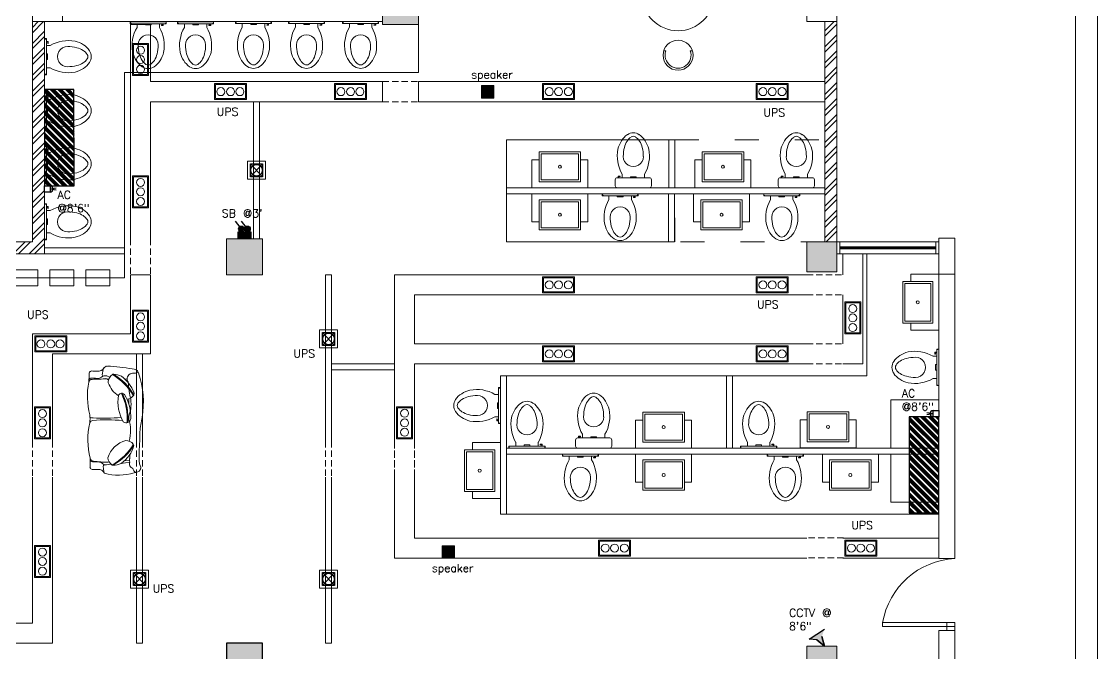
# Model space of a CAD drawing. Header units: inches. Extents: x 111501 to 134888, y 46021 to 52102.
# Drawn here: x 113987 to 114525, y 47033 to 47349 of the extents above; entities that cross this region are included whole.
import ezdxf

# ---------------------------------------------------------------- set-up
doc = ezdxf.new("R2010")
doc.units = ezdxf.units.IN
doc.header["$MEASUREMENT"] = 0
doc.linetypes.add('ACAD_ISO03W100', pattern=[30, 12, -18])
doc.linetypes.add('HIDDEN2', pattern=[4.7625, 3.175, -1.5875])
for name, color, linetype, lineweight in [('ceiling light', 5, 'Continuous', 5), ('column', 252, 'Continuous', 9), ('DOOR', 1, 'Continuous', 0), ('FURNITURE', 14, 'Continuous', 18), ('SHEET', 7, 'Continuous', 30), ('text1', 7, 'Continuous', 0), ('wall', 7, 'Continuous', 9), ('window', 140, 'Continuous', 15)]:
    doc.layers.add(name, color=color, linetype=linetype, lineweight=lineweight)
for name, color, linetype in [('electrical layout', 250, 'Continuous'), ('electrical planing', 251, 'Continuous'), ('false ceiling', 5, 'Continuous'), ('RO', 7, 'Continuous')]:
    doc.layers.add(name, color=color, linetype=linetype)
doc.styles.get("Standard").update_dxf_attribs({"font": 'txt.shx', "height": 6})
pattern_1 = [(45, (15065.448, 38.135), (-3.97747564, 3.97747564), []), (45, (15068.0994, 38.135), (-3.97747564, 3.97747564), [])]

# ---------------------------------------------------------------- blocks, each defined once
blk = doc.blocks.new('A$C2699740B')
at = {"layer": 'FURNITURE'}
for p, q in [((1, 17.05), (1, 1)), ((1, 14.62), (2.86, 14.62)), ((1, 3.43), (2.86, 3.43))]:
    blk.add_line(p, q, dxfattribs=at)
at = {"layer": 'FURNITURE', "linetype": 'Continuous'}
for p, q in [((1, 10.45), (1.54, 10.45)), ((1.54, 7.61), (1, 7.61)), ((1.54, 10.45), (1.54, 7.61))]:
    blk.add_line(p, q, dxfattribs=at)
at = {"layer": 'FURNITURE'}
blk.add_lwpolyline([(0, 0), (1.02, 0), (1.02, 18.06), (0, 18.06)], close=True, dxfattribs=at)
at = {"layer": 'FURNITURE', "linetype": 'Continuous'}
for points in [[(1.53, 16.58), (1, 16.58), (1, 16.35), (1.53, 16.35)], [(1.53, 16.58), (1.87, 16.58), (1.87, 15.63), (1.65, 15.63)], [(1.53, 16.26), (1.53, 16.35)]]:
    blk.add_lwpolyline(points, dxfattribs=at)
blk.add_arc((-0.37, 15.59), 2.01, 0.8881, 19.3392, dxfattribs=at)
at = {"layer": 'FURNITURE', "extrusion": (0, 0, -1)}
for centre, start_param, end_param in [((0, 17.05), 2.356194, 3.926991), ((0, 1), 3.926991, 5.497787)]:
    blk.add_ellipse(centre, major_axis=(-0.709, -0.709), ratio=1, start_param=start_param, end_param=end_param, dxfattribs=at)
at = {"layer": 'FURNITURE'}
for centre, major_axis, start_param, end_param in [((11.95, -1.19), (-12.9, -12.9), 3.740911, 4.44905), ((11.62, 2.43), (10.46, -10.46), 1.79758, 2.102858), ((11.6, 9.03), (3.56, -3.56), 2.356179, 5.497772), ((11.6, -4), (-12.77, -12.77), 3.673654, 3.926975), ((13.26, 2.43), (-8.08, -8.08), 3.368376, 3.673654), ((15.79, 6.48), (4.7, -4.7), 1.370664, 1.797579), ((14.16, 6.48), (7.07, -7.07), 1.370664, 1.797579), ((18, 9.03), (3.81, -3.81), 0.785384, 1.370663), ((13.26, 15.63), (-8.08, -8.08), 1.038704, 1.343982), ((15.79, 11.57), (-4.7, -4.7), 1.343983, 1.770898), ((14.16, 11.57), (7.07, -7.07), -0.226814, 0.200102), ((19.64, 9.03), (-1.44, -1.44), 2.35618, 2.941459), ((19.64, 9.03), (-1.44, -1.44), 1.7709, 2.356179), ((18, 9.03), (-3.81, -3.81), 1.770899, 2.356178), ((11.91, 19.01), (12.74, -12.74), -1.31209, -0.594747), ((11.6, 22.05), (12.77, -12.77), -0.785413, -0.532092), ((11.62, 15.63), (-10.46, -10.46), 1.038704, 1.343982)]:
    blk.add_ellipse(centre, major_axis=major_axis, ratio=1, start_param=start_param, end_param=end_param, dxfattribs=at)
blk = doc.blocks.new('fgfdg')
at = {"layer": 'FURNITURE'}
for points in [[(9958.2, 25320.5), (9961.82, 25320.5), (9961.82, 25334.5), (9933.82, 25334.5), (9933.82, 25320.5), (9937.44, 25320.5)], [(9937.44, 25316.5), (9937.44, 25331.56), (9958.2, 25331.56), (9958.2, 25316.5), (9937.44, 25316.5), (9937.44, 25316.5)]]:
    blk.add_lwpolyline(points, dxfattribs=at)
blk.add_lwpolyline([(9938.44, 25317.5), (9938.44, 25330.56), (9957.2, 25330.56), (9957.2, 25317.5), (9938.44, 25317.5)], close=True, dxfattribs=at)
blk.add_circle((9947.82, 25324.03), 0.75, dxfattribs=at)
blk = doc.blocks.new('so')
at = {"layer": 'FURNITURE'}
for p, q in [((93752.34, 46905.16), (93752.51, 46906.52)), ((93769.7, 46908.55), (93770.47, 46908.35)), ((93770.77, 46907.56), (93771.08, 46904.87)), ((93762.11, 46903.43), (93757.75, 46902.84)), ((93760.52, 46902.13), (93757.93, 46901.98)), ((93769.43, 46904.14), (93767.18, 46903.8)), ((93768.58, 46902.89), (93768.03, 46902.73)), ((93758.31, 46881.28), (93758.24, 46879.86)), ((93753.59, 46857.91), (93753.48, 46858.34)), ((93759.31, 46862.37), (93758.99, 46862.39)), ((93760.5, 46861.17), (93759.13, 46861.32)), ((93769.27, 46859.7), (93767.77, 46860.37)), ((93769.29, 46861.22), (93768.4, 46861.65)), ((93771.08, 46856.49), (93771.61, 46859.22)), ((93776, 46857.32), (93774.86, 46857.39)), ((93777.45, 46857.47), (93777.04, 46857.3)), ((93777.89, 46857.84), (93777.45, 46857.47)), ((93769.77, 46854.9), (93769.47, 46854.89))]:
    blk.add_line(p, q, dxfattribs=at)
for centre, radius, start, end in [((93752.46, 46904.62), 4.07, 18.4048, 56.0401), ((93754.78, 46907.41), 0.592, 8.8705, 94.0542), ((93763.41, 46883.52), 25.81, 74.1393, 107.6386), ((93755.74, 46903.77), 2.22, 335.1345, 74.7005), ((93780.54, 46879.15), 29.07, 119.8296, 148.5746), ((93770.84, 46890.55), 15.56, 124.1523, 166.0404), ((93780.63, 46879.22), 28.66, 119.184, 149.2689), ((93755.09, 46901.83), 2.85, 350.2141, 20.7648), ((93756.37, 46904.5), 12.96, 285.2491, 342.4773), ((93765.94, 46896.04), 8.32, 88.95, 117.4194), ((93765.76, 46903.7), 0.425, 39.9333, 118.7173), ((93766.29, 46903.99), 0.425, 39.9333, 118.7173), ((93763.54, 46900.06), 5.23, 5.8481, 53.1687), ((93769.92, 46901.55), 2.64, 74.0148, 100.6563), ((93759.97, 46897.06), 5.07, 219.4617, 267.8877), ((93777.5, 46879.99), 20.24, 176.5091, 212.6661), ((93759.56, 46880.94), 2.28, 111.7738, 176.8067), ((93787.71, 46881), 29.07, 175.9325, 205.5687), ((93759.48, 46879.97), 3.18, 64.5085, 103.8842), ((93787.69, 46881.11), 28.66, 175.9605, 206.263), ((93744.39, 46872.73), 19.32, 350.1279, 31.5529), ((93757.39, 46868.51), 1.77, 156.9035, 196.4041), ((93756.02, 46869.34), 0.305, 93.719, 203.897), ((93780.82, 46883.9), 29.07, 210.3996, 239.1446), ((93780.9, 46883.82), 28.66, 209.7053, 239.7902), ((93759.92, 46866.36), 5.07, 98.3846, 139.5125), ((93679.26, 46871.47), 79.79, 359.9178, 0.1427), ((93761.85, 46870.2), 1.77, 219.5642, 259.0648), ((93761.77, 46868.6), 0.305, 212.0713, 322.2493), ((93761.83, 46870.19), 1.77, 275.2559, 334.0143), ((93755.99, 46858.63), 13.37, 20.038, 55.9443), ((93774.12, 46875.91), 20.07, 203.2376, 232.6739), ((93763.43, 46863.29), 5.23, 305.8056, 353.1262), ((93764.3, 46862.3), 4.34, 4.7503, 12.2324), ((93755.56, 46853.08), 5.35, 81.4491, 112.1737), ((93756.27, 46861.23), 2.87, 271.8187, 21.7343), ((93765.91, 46867.27), 8.32, 241.5549, 270.0243), ((93766.16, 46859.33), 0.425, 240.2569, 319.041), ((93769.85, 46864.16), 4.5, 262.578, 288.7751)]:
    blk.add_arc(centre, radius, start, end, dxfattribs=at)
at = {"layer": 'FURNITURE', "extrusion": (0, 0, -1)}
for centre, major_axis, ratio, start_param, end_param in [((93757.64, 46904.17), (-5.13, 2.35), 0.618231, 5.500844, 7.184555), ((93773.54, 46909.47), (-3.31, 0.03), 0.909091, 4.616161, 5.890683), ((93775.94, 46852.61), (-59.28, 0.53), 0.909091, 1.527079, 1.573647), ((93776.15, 46905.08), (-1.62, 0.01), 0.909091, 1.838774, 2.80094), ((93689.39, 46899.23), (-63.77, 0.57), 0.909091, 3.056167, 3.251523), ((93921.13, 46888.07), (-163.89, 1.47), 0.909091, 0.062984, 0.077367), ((93759.67, 46900.91), (-1.84, 0.02), 0.909091, 0.073573, 0.254317), ((93764.63, 46809.88), (-102.4, 0.92), 0.909091, 1.601237, 1.67337), ((93767.88, 46905.84), (-3.36, 0.03), 0.909091, 3.452305, 3.740947), ((93773.87, 46910.2), (-0.08, 7.57), 0.730686, 3.178935, 3.779527), ((93775.86, 46848.78), (-59.28, 0.53), 0.909091, 1.527079, 1.573647), ((93775.75, 46900.71), (-1.84, 0.02), 0.909091, 1.671525, 3.054326), ((93776.07, 46901.25), (-1.62, 0.01), 0.909091, 1.838774, 2.80094), ((93890.94, 46901.04), (-113.36, 2.08), 0.701645, 6.254642, 6.313975), ((93921.96, 46889.1), (164.59, 2.24), 0.332533, 3.039374, 3.24171), ((94512.72, 46901.52), (761.68, 30.39), 0.237765, 3.06991, 3.193225), ((93769.2, 46973.97), (1.09, 92.29), 0.86194, 3.038922, 3.227555), ((93776.06, 46879.38), (1.82, 0.64), 0.643947, 4.915204, 6.007097), ((93776.1, 46883.74), (-1.41, 1.06), 0.914805, 2.750316, 4.013629), ((93640.53, 46875.47), (-138.39, 7.62), 0.514907, 2.983139, 3.210922), ((93925.72, 46873.33), (-167.53, 1.5), 0.909091, 6.258896, 6.277374), ((93724.36, 46862.32), (24.04, 24.18), 1, 0.556107, 0.764052), ((93760.41, 46863.29), (-1.84, 0.02), 0.909091, 5.638899, 6.209604), ((93776.49, 46863.15), (-1.84, 0.02), 0.909091, 3.260925, 4.643725), ((93891.41, 46855.42), (-113.27, 4.67), 0.710878, 6.259211, 6.318545), ((93758.3, 46860.31), (4.57, 2.7), 0.675931, 2.302953, 3.269293), ((93745.95, 47451.69), (-649.87, 5.82), 0.909091, 4.657058, 4.668338), ((93768.59, 46858.41), (-3.26, 0.03), 0.909091, 1.877441, 2.006467), ((93773.74, 46854.45), (-3.31, 0.03), 0.909091, 0.424568, 1.699089), ((93773.86, 46857.98), (-3.31, 0.03), 0.909091, 0.681701, 1.699089), ((93768.37, 46858.41), (-3.36, 0.03), 0.909091, 2.622382, 2.862945), ((93779.16, 46911.13), (-59.28, 0.53), 0.909091, 4.741604, 4.788172), ((93779.28, 46914.66), (-59.28, 0.53), 0.909091, 4.741604, 4.788172), ((93776.58, 46858.71), (-1.62, 0.01), 0.909091, 3.51431, 4.476477), ((93776.7, 46862.24), (-1.62, 0.01), 0.909091, 3.51431, 4.476477), ((93792.92, 47096.89), (35.25, 240.83), 0.806916, 3.083864, 3.147073), ((93768.83, 46856.9), (-2.29, 0.02), 0.909091, 3.32703, 4.655766)]:
    blk.add_ellipse(centre, major_axis=major_axis, ratio=ratio, start_param=start_param, end_param=end_param, dxfattribs=at)
at = {"layer": 'FURNITURE'}
for centre, major_axis, ratio, start_param, end_param in [((93640.44, 46884.08), (138.21, 10.34), 0.51003, 6.125714, 6.37511), ((93774.94, 46873.78), (12.53, 12.6), 1, 2.00439, 2.558399), ((93770.96, 46788.62), (-3.01, 92.25), 0.86194, 6.180515, 6.356807), ((93806.28, 46882.06), (28.59, 1.59), 0.753441, 3.013769, 3.201526)]:
    blk.add_ellipse(centre, major_axis=major_axis, ratio=ratio, start_param=start_param, end_param=end_param, dxfattribs=at)
blk.add_open_spline([(93751.68, 46880.48), (93752.13, 46882.86), (93752.89, 46886.84), (93752.75, 46890.88), (93752.7, 46892.51)], degree=3, knots=[0, 0, 0, 0, 10.027834, 16.763705, 16.763705, 16.763705, 16.763705], dxfattribs=at)
blk = doc.blocks.new('EWC')
at = {"layer": 'FURNITURE'}
for p, q in [((120.336, 285.853), (120.336, 285.929)), ((120.361, 285.954), (120.763, 285.954)), ((120.788, 285.929), (120.788, 285.853)), ((120.763, 285.828), (120.361, 285.828)), ((120.422, 285.828), (120.422, 285.782)), ((120.702, 285.828), (120.702, 285.782))]:
    blk.add_line(p, q, dxfattribs=at)
at = {"layer": 'FURNITURE', "linetype": 'ByBlock'}
blk.add_line((120.367, 285.954), (120.757, 285.954), dxfattribs=at)
at = {"layer": 'FURNITURE', "linetype": 'Continuous'}
for p, q in [((120.527, 285.815), (120.527, 285.828)), ((120.597, 285.815), (120.527, 285.815)), ((120.597, 285.828), (120.597, 285.815))]:
    blk.add_line(p, q, dxfattribs=at)
for points in [[(120.751, 285.815), (120.751, 285.807), (120.727, 285.807), (120.727, 285.812)], [(120.743, 285.815), (120.745, 285.815)], [(120.751, 285.815), (120.751, 285.828), (120.745, 285.828), (120.745, 285.815)]]:
    blk.add_lwpolyline(points, dxfattribs=at)
blk.add_arc((120.726, 285.862), 0.0503, 270.8881, 289.3392, dxfattribs=at)
at = {"layer": 'FURNITURE', "extrusion": (0, 0, -1)}
for centre, major_axis, start_param, end_param in [((120.361, 285.929), (-0.0177, -0.0177), 0.785398, 2.356194), ((120.763, 285.929), (-0.0177, -0.0177), 2.356194, 3.926991), ((120.361, 285.853), (-0.0177, 0.0177), 3.926991, 5.497787), ((120.763, 285.853), (-0.0177, 0.0177), 2.356194, 3.926991)]:
    blk.add_ellipse(centre, major_axis=major_axis, ratio=1, start_param=start_param, end_param=end_param, dxfattribs=at)
at = {"layer": 'FURNITURE'}
for centre, major_axis, start_param, end_param in [((120.811, 285.555), (-0.319, -0.319), -1.31209, -0.594747), ((120.307, 285.555), (-0.322, 0.322), 3.740911, 4.44905), ((120.562, 285.563), (-0.0891, -0.0891), 2.356179, 5.497772), ((120.727, 285.563), (-0.261, 0.261), 1.038704, 1.343982), ((120.888, 285.563), (-0.319, -0.319), -0.785413, -0.532092), ((120.236, 285.563), (-0.319, 0.319), 3.673654, 3.926975), ((120.397, 285.563), (-0.261, -0.261), 1.79758, 2.102858), ((120.626, 285.499), (-0.177, -0.177), -0.226814, 0.200102), ((120.727, 285.522), (-0.202, 0.202), 1.038704, 1.343982), ((120.626, 285.458), (-0.117, 0.117), 1.343983, 1.770898), ((120.498, 285.458), (-0.117, -0.117), 1.370664, 1.797579), ((120.498, 285.499), (-0.177, -0.177), 1.370664, 1.797579), ((120.397, 285.522), (-0.202, 0.202), 3.368376, 3.673654), ((120.562, 285.403), (-0.0954, 0.0954), 1.770899, 2.356178), ((120.562, 285.362), (-0.036, 0.036), 1.7709, 2.356179), ((120.562, 285.362), (-0.036, 0.036), 2.35618, 2.941459), ((120.562, 285.403), (-0.0954, -0.0954), 0.785384, 1.370663)]:
    blk.add_ellipse(centre, major_axis=major_axis, ratio=1, start_param=start_param, end_param=end_param, dxfattribs=at)
blk = doc.blocks.new('ac')
h = blk.add_hatch()
h.set_pattern_fill('ANSI34', color=5, scale=0.610107, angle=270, style=0)
h.set_pattern_definition([(315, (22596.1116, 2489.52766), (0.32355821, 0.32355821), []), (315, (22596.1116, 2489.4198), (0.32355821, 0.32355821), []), (315, (22596.1116, 2489.31195), (0.32355821, 0.32355821), []), (315, (22596.1116, 2489.2041), (0.32355821, 0.32355821), [])])
h.paths.add_polyline_path([(24130.216, 5022.758), (24130.216, 5030.993), (24132.746, 5030.993), (24132.754, 5022.758)])
at = {"color": 0, "ltscale": 7}
blk.add_lwpolyline([(24130.216, 5022.758), (24132.754, 5022.758), (24132.746, 5030.993), (24130.216, 5030.993)], close=True, dxfattribs=at)
blk = doc.blocks.new('dgh')
at = {"layer": 'electrical planing', "linetype": 'ByBlock'}
h = blk.add_hatch(color=36, dxfattribs=at)
h.set_gradient(color1=(121, 78, 22), color2=(227, 174, 104), one_color=1, tint=0.65, name='SPHERICAL')
h.paths.add_polyline_path([(-72.26, 1878.91, -1), (-72.26, 1875.82, -1)])
h = blk.add_hatch(color=36, dxfattribs=at)
h.set_gradient(color1=(121, 78, 22), color2=(227, 174, 104), one_color=1, tint=0.65, name='SPHERICAL')
h.paths.add_polyline_path([(-68.91, 1878.91, -1), (-68.91, 1875.82, -1)])
h = blk.add_hatch(color=36, dxfattribs=at)
h.set_gradient(color1=(121, 78, 22), color2=(227, 174, 104), one_color=1, tint=0.65, name='CYLINDER')
h.paths.add_polyline_path([(-74.07, 1871.89), (-74.07, 1875.82), (-66.95, 1875.82), (-66.95, 1871.89)])
at = {"layer": 'electrical planing', "color": 7, "linetype": 'ByBlock'}
for p, q in [((-72.26, 1877.37), (-75.59, 1881.54)), ((-68.91, 1877.37), (-72.24, 1881.54))]:
    blk.add_line(p, q, dxfattribs=at)
blk.add_lwpolyline([(-74.07, 1871.89), (-74.07, 1875.82), (-66.95, 1875.82), (-66.95, 1871.89)], close=True, dxfattribs=at)
for centre in [(-72.26, 1877.37), (-68.91, 1877.37)]:
    blk.add_circle(centre, 1.55, dxfattribs=at)
blk = doc.blocks.new('cctv')
at = {"layer": 'electrical layout'}
h = blk.add_hatch(color=122, dxfattribs=at)
h.set_gradient(color1=(19, 236, 153), color2=(76, 0, 0), one_color=1)
h.paths.add_polyline_path([(24133.65, 5037.24), (24127.98, 5043.08), (24131.36, 5042.62), (24135.52, 5044.65), (24133.39, 5040.62)])
h = blk.add_hatch(color=122, dxfattribs=at)
h.set_gradient(color1=(19, 236, 153), color2=(76, 0, 0), rotation=90, one_color=1, name='HEMISPHERICAL')
h.paths.add_polyline_path([(24127.98, 5043.08), (24131.36, 5042.62), (24135.52, 5044.65), (24133.39, 5040.62), (24133.65, 5037.24)])
at = {"layer": 'electrical layout', "color": 7}
blk.add_lwpolyline([(24133.39, 5040.62), (24135.52, 5044.65), (24135.52, 5044.65), (24131.36, 5042.62)], dxfattribs=at)
blk = doc.blocks.new('cct')
at = {"linetype": 'ByBlock'}
for p, q in [((-256.08, 4774.33), (-256.62, 4780.62)), ((-256.62, 4780.62), (-246.3, 4769.8)), ((-259.93, 4767.25), (-256.08, 4774.33)), ((-252.53, 4770.75), (-259.93, 4767.25))]:
    blk.add_line(p, q, dxfattribs=at)
at = {"layer": 'electrical planing', "color": 6, "xscale": 1.768501453454219, "yscale": 1.768501453454219, "zscale": 1.768501453454219, "rotation": 179.2941866071456}
blk.add_blockref('cctv', (42530.42, 13162.25), dxfattribs=at)
blk = doc.blocks.new('speaker')
at = {"layer": 'ceiling light'}
h = blk.add_hatch(color=97, dxfattribs=at)
h.set_gradient(color1=(46, 142, 62), one_color=1, tint=1, name='CURVED')
h.paths.add_polyline_path([(24133.57, 5017.97), (24134.22, 5018.64), (24130.77, 5018.64), (24131.41, 5017.99, -0.41885)])
h = blk.add_hatch(color=97, dxfattribs=at)
h.set_gradient(color1=(46, 142, 62), rotation=90, one_color=1, tint=1, name='INVCURVED')
h.paths.add_polyline_path([(24130.77, 5015.11), (24131.45, 5015.8, -0.210258), (24130.96, 5016.92, -0.199678), (24131.41, 5017.99), (24130.77, 5018.64)])
h = blk.add_hatch(color=233, dxfattribs=at)
h.set_gradient(color1=(219, 123, 161), one_color=1, tint=1, name='SPHERICAL')
h.paths.add_polyline_path([(24133.57, 5017.97, 0.41885), (24131.41, 5017.99), (24132.5, 5016.87)])
h.paths.add_polyline_path([(24131.45, 5015.8), (24132.5, 5016.87), (24131.41, 5017.99, 0.199678), (24130.96, 5016.92, 0.210258)])
h.paths.add_polyline_path([(24132.5, 5016.87), (24133.52, 5015.82, 0.204601), (24133.99, 5016.92, 0.194044), (24133.57, 5017.97)])
h.paths.add_polyline_path([(24133.52, 5015.82), (24132.5, 5016.87), (24131.45, 5015.8, 0.395179)])
h = blk.add_hatch(color=97, dxfattribs=at)
h.set_gradient(color1=(46, 142, 62), rotation=90, one_color=1, tint=1, name='INVCURVED')
h.paths.add_polyline_path([(24134.22, 5018.64), (24133.57, 5017.97, -0.194044), (24133.99, 5016.92, -0.204601), (24133.52, 5015.82), (24134.22, 5015.11)])
h = blk.add_hatch(color=97, dxfattribs=at)
h.set_gradient(color1=(46, 142, 62), one_color=1, tint=1, name='INVCURVED')
h.paths.add_polyline_path([(24134.22, 5015.11), (24133.52, 5015.82, -0.395179), (24131.45, 5015.8), (24130.77, 5015.11)])
at = {"layer": 'ceiling light', "color": 7}
for p, q in [((24130.77, 5018.64), (24134.22, 5015.11)), ((24134.22, 5018.64), (24130.77, 5015.11))]:
    blk.add_line(p, q, dxfattribs=at)
blk.add_lwpolyline([(24130.77, 5018.64), (24134.22, 5018.64), (24134.22, 5015.11), (24130.77, 5015.11)], close=True, dxfattribs=at)
blk.add_circle((24132.47, 5016.92), 1.51, dxfattribs=at)

msp = doc.modelspace()

# ---------------------------------------------------------------- hatches: boundary and pattern name
at = {"layer": 'column'}
h = msp.add_hatch(color=256, dxfattribs=at)
h.paths.add_polyline_path([(114167.75, 47365.17), (114167.75, 47347.17), (114185.75, 47347.17), (114185.75, 47365.17)])
h.paths.add_polyline_path([(114167.75, 47569.09), (114167.75, 47551.09), (114185.75, 47551.09), (114185.75, 47569.09)])
h.paths.add_polyline_path([(114167.75, 47773.02), (114167.75, 47755.02), (114185.75, 47755.02), (114185.75, 47773.02)])
msp.add_hatch(color=256, dxfattribs=at).paths.add_polyline_path([(114089.75, 47240.17), (114089.75, 47222.17), (114107.75, 47222.17), (114107.75, 47240.17)])
h = msp.add_hatch(color=256, dxfattribs=at)
h.paths.add_polyline_path([(114394.75, 47234.72), (114394.75, 47223.72), (114383.75, 47223.72), (114383.75, 47234.72)])
h.paths.add_polyline_path([(114383.75, 47234.72), (114383.75, 47238.72), (114394.75, 47238.72), (114394.75, 47234.72)])
h.paths.add_polyline_path([(114383.75, 47223.72), (114379.75, 47223.72), (114379.75, 47234.72), (114383.75, 47234.72)])
h.paths.add_polyline_path([(114379.75, 47238.72), (114383.75, 47238.72), (114383.75, 47234.72), (114379.75, 47234.72)])
h = msp.add_hatch(color=256, dxfattribs=at)
h.paths.add_polyline_path([(114107.75, 47038.24), (114089.75, 47038.24), (114089.75, 47020.24), (114107.75, 47020.24)])
h.paths.add_polyline_path([(114086.75, 46926.95), (114107.75, 46926.95), (114107.75, 46934.95), (114086.75, 46934.95)])
h.paths.add_polyline_path([(114107.75, 46854.95), (114089.75, 46854.95), (114089.75, 46836.95), (114107.75, 46836.95)])
h = msp.add_hatch(color=256, dxfattribs=at)
h.paths.add_polyline_path([(114394.75, 47032.79), (114394.75, 47021.79), (114383.75, 47021.79), (114383.75, 47032.79)])
h.paths.add_polyline_path([(114383.75, 47032.79), (114383.75, 47036.79), (114394.75, 47036.79), (114394.75, 47032.79)])
h.paths.add_polyline_path([(114383.75, 47021.79), (114379.75, 47021.79), (114379.75, 47032.79), (114383.75, 47032.79)])
h.paths.add_polyline_path([(114379.75, 47036.79), (114383.75, 47036.79), (114383.75, 47032.79), (114379.75, 47032.79)])
at = {"layer": 'wall', "lineweight": 5}
h = msp.add_hatch(dxfattribs=at)
h.set_pattern_fill('ANSI32', color=256, scale=15, style=0)
h.set_pattern_definition(pattern_1)
h.paths.add_polyline_path([(114388.75, 47567.59), (114394.75, 47567.59), (114394.75, 47756.52), (114388.75, 47756.52)])
h.paths.add_polyline_path([(114388.75, 47363.67), (114394.75, 47363.67), (114394.75, 47552.59), (114388.75, 47552.59)])
h.paths.add_polyline_path([(114388.75, 47771.52), (114394.75, 47771.52), (114394.75, 47956.45), (114388.75, 47956.45)])
h.paths.add_polyline_path([(114388.75, 47238.67), (114394.75, 47238.67), (114394.75, 47348.67), (114388.75, 47348.67)])
h = msp.add_hatch(dxfattribs=at)
h.set_pattern_fill('ANSI32', color=256, scale=15, style=0)
h.set_pattern_definition(pattern_1)
h.paths.add_polyline_path([(113958.75, 47232.67), (113958.75, 47238.67), (113992.75, 47238.67), (113992.75, 47348.67), (113998.75, 47348.67), (113998.75, 47340.18), (113998.75, 47322.13), (113998.75, 47313.18), (113998.75, 47295.12), (113998.75, 47286.66), (113998.75, 47268.6), (113998.75, 47257.7), (113998.75, 47239.65), (113998.75, 47232.67)])
h.paths.add_polyline_path([(113992.75, 47363.67), (113998.75, 47363.67), (113998.75, 47552.59), (113992.75, 47552.59)])

# ---------------------------------------------------------------- linework, layer by layer
at = {"layer": 'column'}
for points in [[(113992.75, 47363.67), (114007.75, 47363.67), (114007.75, 47348.67), (113992.75, 47348.67)], [(114185.75, 47365.17), (114167.75, 47365.17), (114167.75, 47347.17), (114185.75, 47347.17)], [(114379.75, 47363.67), (114394.75, 47363.67), (114394.75, 47348.67), (114379.75, 47348.67)], [(114107.75, 47240.17), (114089.75, 47240.17), (114089.75, 47222.17), (114107.75, 47222.17)], [(114394.75, 47238.67), (114379.75, 47238.67), (114379.75, 47223.67), (114394.75, 47223.67)], [(114394.75, 47036.74), (114379.75, 47036.74), (114379.75, 47021.74), (114394.75, 47021.74)]]:
    msp.add_lwpolyline(points, close=True, dxfattribs=at)
at = {"layer": 'DOOR', "color": 5, "linetype": 'Continuous', "lineweight": 0}
for points in [[(114453.75, 47048.47), (114453.75, 47046.62), (114417.7, 47046.62), (114417.7, 47048.47)], [(114453.75, 47044.47), (114453.75, 47048.47), (114449.74, 47048.47), (114449.74, 47044.47)]]:
    msp.add_lwpolyline(points, close=True, dxfattribs=at)
msp.add_arc((114455.63, 47042, -0.46), 38.48, 92.8139, 170.3269, dxfattribs=at)
at = {"layer": 'electrical layout'}
for p, q in [((114101.71, 47277.67), (114107.78, 47271.16)), ((114107.78, 47277.67), (114101.71, 47271.16)), ((114137.71, 47193.45), (114143.79, 47186.95)), ((114143.79, 47193.45), (114137.71, 47186.95)), ((114043.21, 47073.45), (114049.29, 47066.95)), ((114049.29, 47073.45), (114043.21, 47066.95)), ((114137.71, 47073.45), (114143.79, 47066.95)), ((114143.79, 47073.45), (114137.71, 47066.95))]:
    msp.add_line(p, q, dxfattribs=at)
at = {"layer": 'electrical layout', "color": 6}
for p, q in [((114001.54, 47265.09), (114004.66, 47265.56)), ((114001.54, 47265.09), (114004.66, 47264.62)), ((114442.95, 47152.81), (114439.83, 47153.28)), ((114442.95, 47152.81), (114439.83, 47152.34))]:
    msp.add_line(p, q, dxfattribs=at)
at = {"layer": 'electrical layout', "lineweight": 5}
for points in [[(114042.75, 47337.67), (114050.75, 47337.67), (114050.75, 47321.67), (114042.75, 47321.67)], [(114043.25, 47337.17), (114050.25, 47337.17), (114050.25, 47322.17), (114043.25, 47322.17)], [(114099.75, 47317.67), (114099.75, 47309.67), (114083.75, 47309.67), (114083.75, 47317.67)], [(114099.25, 47317.17), (114099.25, 47310.17), (114084.25, 47310.17), (114084.25, 47317.17)], [(114159.75, 47317.67), (114159.75, 47309.67), (114143.75, 47309.67), (114143.75, 47317.67)], [(114159.25, 47317.17), (114159.25, 47310.17), (114144.25, 47310.17), (114144.25, 47317.17)], [(114247.75, 47309.67), (114247.75, 47317.67), (114263.75, 47317.67), (114263.75, 47309.67)], [(114248.25, 47310.17), (114248.25, 47317.17), (114263.25, 47317.17), (114263.25, 47310.17)], [(114354.57, 47309.67), (114354.57, 47317.67), (114370.57, 47317.67), (114370.57, 47309.67)], [(114355.07, 47310.17), (114355.07, 47317.17), (114370.07, 47317.17), (114370.07, 47310.17)], [(114042.75, 47271.67), (114050.75, 47271.67), (114050.75, 47255.67), (114042.75, 47255.67)], [(114043.25, 47271.17), (114050.25, 47271.17), (114050.25, 47256.17), (114043.25, 47256.17)], [(114247.75, 47213.17), (114247.75, 47221.17), (114263.75, 47221.17), (114263.75, 47213.17)], [(114248.25, 47213.67), (114248.25, 47220.67), (114263.25, 47220.67), (114263.25, 47213.67)], [(114354.57, 47213.17), (114354.57, 47221.17), (114370.57, 47221.17), (114370.57, 47213.17)], [(114355.07, 47213.67), (114355.07, 47220.67), (114370.07, 47220.67), (114370.07, 47213.67)], [(114398.75, 47208.67), (114406.75, 47208.67), (114406.75, 47192.67), (114398.75, 47192.67)], [(114399.25, 47208.17), (114406.25, 47208.17), (114406.25, 47193.17), (114399.25, 47193.17)], [(114042.75, 47204.5), (114050.75, 47204.5), (114050.75, 47188.5), (114042.75, 47188.5)], [(114043.25, 47204), (114050.25, 47204), (114050.25, 47189), (114043.25, 47189)], [(114009.85, 47191.66), (114009.85, 47183.66), (113993.85, 47183.66), (113993.85, 47191.66)], [(114009.35, 47191.16), (114009.35, 47184.16), (113994.35, 47184.16), (113994.35, 47191.16)], [(114247.75, 47178.67), (114247.75, 47186.67), (114263.75, 47186.67), (114263.75, 47178.67)], [(114248.25, 47179.17), (114248.25, 47186.17), (114263.25, 47186.17), (114263.25, 47179.17)], [(114354.57, 47178.67), (114354.57, 47186.67), (114370.57, 47186.67), (114370.57, 47178.67)], [(114355.07, 47179.17), (114355.07, 47186.17), (114370.07, 47186.17), (114370.07, 47179.17)], [(113993.75, 47156.2), (114001.75, 47156.2), (114001.75, 47140.2), (113993.75, 47140.2)], [(113994.25, 47155.7), (114001.25, 47155.7), (114001.25, 47140.7), (113994.25, 47140.7)], [(114182.75, 47140.2), (114174.75, 47140.2), (114174.75, 47156.2), (114182.75, 47156.2)], [(114182.25, 47140.7), (114175.25, 47140.7), (114175.25, 47155.7), (114182.25, 47155.7)], [(114275.75, 47081.67), (114275.75, 47089.67), (114291.75, 47089.67), (114291.75, 47081.67)], [(114276.25, 47082.17), (114276.25, 47089.17), (114291.25, 47089.17), (114291.25, 47082.17)], [(114398.75, 47081.67), (114398.75, 47089.67), (114414.75, 47089.67), (114414.75, 47081.67)], [(114399.25, 47082.17), (114399.25, 47089.17), (114414.25, 47089.17), (114414.25, 47082.17)], [(113993.75, 47087.01), (114001.75, 47087.01), (114001.75, 47071.01), (113993.75, 47071.01)], [(113994.25, 47086.51), (114001.25, 47086.51), (114001.25, 47071.51), (113994.25, 47071.51)]]:
    msp.add_lwpolyline(points, close=True, dxfattribs=at)
at = {"layer": 'electrical layout'}
for points in [[(114101.71, 47277.67), (114107.78, 47277.67), (114107.78, 47271.16), (114101.71, 47271.16)], [(114101.71, 47277.67), (114107.78, 47277.67), (114107.78, 47271.16), (114101.71, 47271.16)], [(114101.71, 47277.67), (114107.78, 47277.67), (114107.78, 47271.16), (114101.71, 47271.16)], [(114137.71, 47193.45), (114143.79, 47193.45), (114143.79, 47186.95), (114137.71, 47186.95)], [(114137.71, 47193.45), (114143.79, 47193.45), (114143.79, 47186.95), (114137.71, 47186.95)], [(114137.71, 47193.45), (114143.79, 47193.45), (114143.79, 47186.95), (114137.71, 47186.95)], [(114043.21, 47073.45), (114049.29, 47073.45), (114049.29, 47066.95), (114043.21, 47066.95)], [(114043.21, 47073.45), (114049.29, 47073.45), (114049.29, 47066.95), (114043.21, 47066.95)], [(114043.21, 47073.45), (114049.29, 47073.45), (114049.29, 47066.95), (114043.21, 47066.95)], [(114137.71, 47073.45), (114143.79, 47073.45), (114143.79, 47066.95), (114137.71, 47066.95)], [(114137.71, 47073.45), (114143.79, 47073.45), (114143.79, 47066.95), (114137.71, 47066.95)], [(114137.71, 47073.45), (114143.79, 47073.45), (114143.79, 47066.95), (114137.71, 47066.95)]]:
    msp.add_lwpolyline(points, close=True, dxfattribs=at)
at = {"layer": 'electrical layout', "color": 6}
for points in [[(114001.54, 47266.67), (114001.54, 47263.52), (113998.75, 47263.52), (113998.75, 47266.67)], [(114442.95, 47151.24), (114442.95, 47154.38), (114445.75, 47154.38), (114445.75, 47151.24)]]:
    msp.add_lwpolyline(points, close=True, dxfattribs=at)
at = {"layer": 'electrical layout', "lineweight": 5}
for centre in [(114046.75, 47334.33), (114046.75, 47329.67), (114046.75, 47324.81), (114086.89, 47313.67), (114091.75, 47313.67), (114096.41, 47313.67), (114146.89, 47313.67), (114151.75, 47313.67), (114156.41, 47313.67), (114251.09, 47313.67), (114255.75, 47313.67), (114260.61, 47313.67), (114357.9, 47313.67), (114362.57, 47313.67), (114367.42, 47313.67), (114046.75, 47268.33), (114046.75, 47263.67), (114046.75, 47258.81), (114251.09, 47217.17), (114255.75, 47217.17), (114260.61, 47217.17), (114357.9, 47217.17), (114362.57, 47217.17), (114367.42, 47217.17), (114402.75, 47205.33), (114046.75, 47201.16), (114402.75, 47200.67), (114046.75, 47196.5), (114402.75, 47195.81), (114046.75, 47191.64), (113996.99, 47187.66), (114001.85, 47187.66), (114006.51, 47187.66), (114251.09, 47182.67), (114255.75, 47182.67), (114260.61, 47182.67), (114357.9, 47182.67), (114362.57, 47182.67), (114367.42, 47182.67), (113997.75, 47152.86), (114178.75, 47153.06), (113997.75, 47148.2), (114178.75, 47148.2), (113997.75, 47143.34), (114178.75, 47143.54), (113997.75, 47083.68), (114279.09, 47085.67), (114283.75, 47085.67), (114288.61, 47085.67), (114402.09, 47085.67), (114406.75, 47085.67), (114411.61, 47085.67), (113997.75, 47079.01), (113997.75, 47074.16)]:
    msp.add_circle(centre, 2, dxfattribs=at)
at = {"layer": 'electrical layout'}
for centre in [(114104.75, 47274.42), (114104.75, 47274.42), (114104.75, 47274.42), (114140.75, 47190.2), (114140.75, 47190.2), (114140.75, 47190.2), (114046.25, 47070.2), (114046.25, 47070.2), (114046.25, 47070.2), (114140.75, 47070.2), (114140.75, 47070.2), (114140.75, 47070.2)]:
    msp.add_circle(centre, 2.92, dxfattribs=at)
at = {"layer": 'electrical layout', "color": 6}
for centre, start, end in [((114001.54, 47265.09), 270, 90), ((114442.95, 47152.81), 90, 270)]:
    msp.add_arc(centre, 1.57, start, end, dxfattribs=at)
at = {"layer": 'false ceiling', "linetype": 'HIDDEN2', "lineweight": 5}
for p, q in [((114167.75, 47318.67), (114185.75, 47318.67)), ((114167.75, 47308.67), (114185.75, 47308.67)), ((114041.75, 47240.17), (114041.75, 47222.17)), ((114051.75, 47240.17), (114051.75, 47222.17)), ((114379.75, 47222.17), (114397.75, 47222.17)), ((114379.75, 47212.17), (114397.75, 47212.17)), ((114379.75, 47187.67), (114397.75, 47187.67)), ((114379.75, 47177.67), (114397.75, 47177.67)), ((113992.75, 47139.2), (113992.75, 47121.2)), ((114002.75, 47139.2), (114002.75, 47121.2)), ((114044.75, 47139.2), (114044.75, 47121.2)), ((114047.75, 47139.2), (114047.75, 47121.2)), ((114139.25, 47139.2), (114139.25, 47121.2)), ((114142.25, 47139.2), (114142.25, 47121.2)), ((114173.75, 47139.2), (114173.75, 47121.2)), ((114173.75, 47121.2), (114173.75, 47139.2)), ((114183.75, 47139.2), (114183.75, 47121.2)), ((114183.75, 47121.2), (114183.75, 47139.2)), ((114380.71, 47090.83), (114398.71, 47090.83)), ((114380.71, 47080.83), (114398.71, 47080.83))]:
    msp.add_line(p, q, dxfattribs=at)
at = {"layer": 'false ceiling', "lineweight": 5}
for points in [[(114051.75, 47318.67), (114051.75, 47347.17), (114041.75, 47347.17), (114041.75, 47240.17)], [(114051.75, 47308.67), (114167.75, 47308.67), (114167.75, 47318.67), (114051.75, 47318.67)], [(114051.75, 47240.17), (114051.75, 47308.67)], [(114397.75, 47177.67), (114407.75, 47177.67), (114407.75, 47232.67), (114397.75, 47232.67), (114397.75, 47222.17)], [(114051.75, 47192.67), (114051.75, 47222.17), (114041.75, 47222.17), (114041.75, 47192.67)], [(114142.25, 47139.2), (114142.25, 47222.17), (114139.25, 47222.17), (114139.25, 47139.2)], [(114173.75, 47139.2), (114173.75, 47222.17), (114183.75, 47222.17)], [(114183.75, 47222.17), (114379.75, 47222.17)], [(114183.75, 47212.17), (114183.75, 47187.67)], [(114379.75, 47212.17), (114183.75, 47212.17)], [(114397.75, 47212.17), (114397.75, 47187.67)], [(113992.75, 47182.67), (113992.75, 47192.67), (114041.75, 47192.67)], [(114051.75, 47192.67), (114051.75, 47182.67), (114002.75, 47182.67)], [(114183.75, 47187.67), (114379.75, 47187.67)], [(113992.75, 47182.67), (113992.75, 47139.2)], [(114002.75, 47139.2), (114002.75, 47182.67)], [(114047.75, 47139.2), (114047.75, 47182.67), (114044.75, 47182.67), (114044.75, 47139.2)], [(114379.75, 47177.67), (114183.75, 47177.67)], [(114183.75, 47177.67), (114183.75, 47139.2)], [(113992.75, 47038.24), (114002.75, 47038.24), (114002.75, 47121.2)], [(113992.75, 47121.2), (113992.75, 47048.24)], [(114044.75, 47121.2), (114044.75, 47038.24), (114047.75, 47038.24), (114047.75, 47121.2)], [(114139.25, 47121.2), (114139.25, 47038.24), (114142.25, 47038.24), (114142.25, 47121.2)], [(114183.75, 47080.67), (114173.75, 47080.67), (114173.75, 47121.2)], [(114183.75, 47121.2), (114183.75, 47090.67)], [(114183.75, 47090.67), (114379.75, 47090.67)], [(114397.75, 47090.67), (114445.75, 47090.67), (114445.75, 47080.67), (114397.75, 47080.67)], [(114379.75, 47080.67), (114183.75, 47080.67)], [(113992.75, 47038.24), (113949.75, 47038.24), (113949.75, 47048.24), (113992.75, 47048.24)]]:
    msp.add_lwpolyline(points, dxfattribs=at)
for points in [[(114185.75, 47318.67), (114388.75, 47318.67), (114388.75, 47308.67), (114185.75, 47308.67)], [(114103.25, 47308.67), (114106.25, 47308.67), (114106.25, 47240.17), (114103.25, 47240.17)], [(114100.25, 47278.92), (114109.25, 47278.92), (114109.25, 47269.92), (114100.25, 47269.92)], [(114136.25, 47194.7), (114145.25, 47194.7), (114145.25, 47185.7), (114136.25, 47185.7)], [(114142.25, 47174.8), (114173.75, 47174.8), (114173.75, 47177.8), (114142.25, 47177.8)], [(114041.75, 47074.7), (114050.75, 47074.7), (114050.75, 47065.7), (114041.75, 47065.7)], [(114136.25, 47074.7), (114145.25, 47074.7), (114145.25, 47065.7), (114136.25, 47065.7)]]:
    msp.add_lwpolyline(points, close=True, dxfattribs=at)
at = {"layer": 'FURNITURE', "lineweight": 5}
for p, q in [((114185.75, 47347.17), (114185.75, 47323.17)), ((114038.75, 47235.67), (114038.75, 47323.17)), ((114185.75, 47323.17), (114038.75, 47323.17)), ((114229.75, 47289.67), (114229.75, 47238.67)), ((114409.75, 47232.67), (114409.75, 47171.67)), ((114229.75, 47171.67), (114409.75, 47171.67)), ((114229.75, 47171.67), (114229.75, 47135.67)), ((114229.75, 47132.67), (114229.75, 47102.67)), ((114229.75, 47102.67), (114445.75, 47102.67))]:
    msp.add_line(p, q, dxfattribs=at)
at = {"layer": 'FURNITURE', "lineweight": 0}
for p, q in [((114309.33, 47334.08), (114308.28, 47334.07)), ((114322.61, 47334.12), (114321.56, 47334.12))]:
    msp.add_line(p, q, dxfattribs=at)
at = {"layer": 'FURNITURE', "lineweight": 5}
for points in [[(114007.75, 47363.67), (114167.75, 47363.67), (114167.75, 47348.67), (114007.75, 47348.67)], [(114310.77, 47289.67), (114313.77, 47289.67), (114313.77, 47265.67), (114310.77, 47265.67)], [(114388.75, 47265.67), (114229.75, 47265.67), (114229.75, 47262.67), (114388.75, 47262.67)], [(114310.76, 47262.67), (114313.76, 47262.67), (114313.76, 47238.67), (114310.76, 47238.67)], [(113998.75, 47235.67), (114038.75, 47235.67), (114038.75, 47232.67), (113998.75, 47232.67)], [(113983.41, 47224.67), (113995.41, 47224.67), (113995.41, 47216.67), (113983.41, 47216.67)], [(114001.41, 47224.67), (114013.41, 47224.67), (114013.41, 47216.67), (114001.41, 47216.67)], [(114019.41, 47224.67), (114031.41, 47224.67), (114031.41, 47216.67), (114019.41, 47216.67)], [(114226.75, 47171.67), (114229.75, 47171.67), (114229.75, 47102.67), (114226.75, 47102.67)], [(114339.75, 47135.67), (114342.75, 47135.67), (114342.75, 47171.67), (114339.75, 47171.67)], [(114229.75, 47132.67), (114445.75, 47132.67), (114445.75, 47135.67), (114229.75, 47135.67)]]:
    msp.add_lwpolyline(points, close=True, dxfattribs=at)
for points in [[(114313.77, 47289.67), (114229.75, 47289.67)], [(114229.75, 47238.67), (114313.76, 47238.67)], [(113961.75, 47220.67), (114038.75, 47220.67), (114038.75, 47232.67), (113998.75, 47232.67)], [(114421.75, 47159.67), (114445.75, 47159.67)], [(114421.75, 47108.67), (114445.75, 47108.67)]]:
    msp.add_lwpolyline(points, dxfattribs=at)
at = {"layer": 'FURNITURE', "linetype": 'ACAD_ISO03W100', "lineweight": 5}
msp.add_lwpolyline([(114313.77, 47289.67), (114388.75, 47289.67), (114388.75, 47238.67), (114313.77, 47238.67)], close=True, dxfattribs=at)
at = {"layer": 'FURNITURE'}
for points in [[(114421.75, 47159.67), (114421.75, 47135.67)], [(114421.75, 47108.67), (114421.75, 47132.67)]]:
    msp.add_lwpolyline(points, dxfattribs=at)
at = {"layer": 'FURNITURE', "lineweight": 0}
for centre, radius in [((114315.45, 47362.06), 18), ((114315.45, 47331.89), 7.5)]:
    msp.add_circle(centre, radius, dxfattribs=at)
msp.add_arc((114315.45, 47331.89), 6.5, 160.304, 20.0804, dxfattribs=at)
at = {"layer": 'RO', "color": 7, "linetype": 'Continuous'}
msp.add_lwpolyline([(114107.75, 47038.24), (114089.75, 47038.24), (114089.75, 47020.24), (114107.75, 47020.24)], close=True, dxfattribs=at)
at = {"layer": 'SHEET', "color": 0, "lineweight": 5, "ltscale": 25}
for points in [[(113676.77, 46327.43), (114525.12, 46327.43), (114525.12, 48100.82), (113676.77, 48100.82)], [(113687.83, 46338.49), (114514.05, 46338.49), (114514.05, 48089.76), (113687.83, 48089.76)]]:
    msp.add_lwpolyline(points, close=True, dxfattribs=at)
at = {"layer": 'wall'}
for p, q in [((113992.75, 47348.67), (113992.75, 47238.67)), ((113998.75, 47348.67), (113998.75, 47232.67)), ((114388.75, 47348.67), (114388.75, 47238.67)), ((114394.75, 47348.67), (114394.75, 47238.67)), ((113958.75, 47238.67), (113992.75, 47238.67)), ((113958.75, 47232.67), (113998.75, 47232.67)), ((114394.75, 47232.67), (114445.75, 47232.67))]:
    msp.add_line(p, q, dxfattribs=at)
for points in [[(114453.75, 47222.47), (114445.75, 47222.47), (114445.75, 47240.47), (114453.75, 47240.47)], [(114394.75, 47232.67), (114445.75, 47232.67), (114445.75, 47238.67), (114394.75, 47238.67)], [(114453.75, 47080.47), (114445.75, 47080.47), (114445.75, 47222.47), (114453.75, 47222.47)], [(114453.75, 47026.47), (114445.75, 47026.47), (114445.75, 47044.47), (114453.75, 47044.47)]]:
    msp.add_lwpolyline(points, close=True, dxfattribs=at)
for points in [[(114396.25, 47232.67), (114396.25, 47238.67)], [(114444.25, 47232.67), (114444.25, 47238.67)]]:
    msp.add_lwpolyline(points, dxfattribs=at)
at = {"layer": 'window', "lineweight": 5}
for p, q in [((114396.25, 47236.17), (114444.25, 47236.17)), ((114396.25, 47235.67), (114444.25, 47235.67)), ((114396.25, 47235.17), (114444.25, 47235.17))]:
    msp.add_line(p, q, dxfattribs=at)

# ---------------------------------------------------------------- block references
at = {"layer": 'electrical layout', "color": 6, "xscale": 5.828937824015538, "yscale": 5.828937824015538, "zscale": 5.828937824015538}
for p in [(-26654.79, 17989.32), (-26222.53, 17825.9)]:
    msp.add_blockref('ac', p, dxfattribs=at)
at = {"layer": 'electrical layout', "xscale": 0.6159647207180475, "yscale": 0.6159647207180475, "zscale": 0.6159647207180475, "rotation": 79.7341119052411}
msp.add_blockref('cct', (117306.67, 46670.96), dxfattribs=at)
at = {"layer": 'electrical planing', "color": 6, "xscale": 1.768501453454218, "yscale": 1.768501453454218, "zscale": 1.768501453454218}
for p in [(71541.93, 38441.24), (71522.25, 38211.44)]:
    msp.add_blockref('speaker', p, dxfattribs=at)
at = {"layer": 'electrical planing', "xscale": 0.9055012385238491, "yscale": 0.9055012385238491, "zscale": 0.9055012385238491}
msp.add_blockref('dgh', (114162.6, 45545.17), dxfattribs=at)
at = {"layer": 'FURNITURE', "lineweight": 0}
for p, rotation in [((114041.57, 47348.62), 270), ((114065.25, 47348.62), 270), ((114094.21, 47348.67), 270), ((114120.73, 47348.67), 270), ((114147.73, 47348.67), 270), ((114277.49, 47262.67), 270), ((114358.29, 47262.67), 270), ((114226.75, 47165.91), 179.9999999999796), ((114257.61, 47132.67), 269.9999999999797), ((114360.07, 47132.67), 269.9999999999797)]:
    msp.add_blockref('A$C2699740B', p, dxfattribs=dict(at, rotation=rotation))
for p in [(113998.75, 47322.13), (113998.75, 47295.12), (113998.75, 47268.6), (113998.75, 47239.65)]:
    msp.add_blockref('A$C2699740B', p, dxfattribs=at)
at = {"layer": 'FURNITURE', "lineweight": 0, "xscale": 40.00000000000001, "yscale": 40.00000000000001, "zscale": 40.00000000000001, "rotation": 180}
for p in [(119115.57, 58703.81), (119197.07, 58703.81), (119095.74, 58573.81)]:
    msp.add_blockref('EWC', p, dxfattribs=at)
at = {"layer": 'FURNITURE', "linetype": 'ByBlock', "lineweight": 0, "xscale": -1}
for p, rotation in [((104308.56, 72600.17), 180), ((104390.06, 72600.17), 180), ((89111.24, 37260.65), 270), ((104360.42, 72470.17), 180), ((104442.6, 72470.26), 180)]:
    msp.add_blockref('fgfdg', p, dxfattribs=dict(at, rotation=rotation))
at = {"layer": 'FURNITURE', "linetype": 'ByBlock', "lineweight": 0}
for p in [(104308.56, 21928.16), (104389.37, 21928.16), (104360.42, 21798.16), (104453.78, 21798.16)]:
    msp.add_blockref('fgfdg', p, dxfattribs=at)
at = {"layer": 'FURNITURE', "lineweight": 0, "xscale": -1.000000000000001}
msp.add_blockref('A$C2699740B', (114445.75, 47166.94), dxfattribs=at)
at = {"layer": 'FURNITURE', "lineweight": 5, "rotation": 180}
msp.add_blockref('so', (207799.18, 94031.45), dxfattribs=at)
at = {"layer": 'FURNITURE', "lineweight": 0, "xscale": -1.000000000000001, "rotation": 270.0000000000203}
for p in [(114230.93, 47135.67), (114346.75, 47135.67)]:
    msp.add_blockref('A$C2699740B', p, dxfattribs=at)
at = {"layer": 'FURNITURE', "linetype": 'ByBlock', "lineweight": 0, "rotation": 270}
msp.add_blockref('fgfdg', (88892.24, 57072.21), dxfattribs=at)

# ---------------------------------------------------------------- texts
at = {"layer": 'electrical layout', "color": 0, "char_height": 4, "width": 30.1224, "attachment_point": 1}
for s, insert in [('speaker', (114212.08, 47324.25)), ('speaker', (114192.4, 47077.75)), ('CCTV @ 8\'6"', (114370.92, 47055.36))]:
    msp.add_mtext(s, dxfattribs=dict(at, insert=insert))
at = {"layer": 'text1', "color": 0, "char_height": 4, "attachment_point": 1}
for s, insert, width in [('UPS', (114084.89, 47305.65), 22.5097), ('UPS', (114358.14, 47305.25), 22.5097), ('AC @8\'6"', (114005.26, 47264.14), 22.5097), ("SB @3'", (114087.38, 47254.89), 22.5097), ('UPS', (114354.92, 47209.4), 22.5097), ('UPS', (113990.05, 47204.29), 22.5097), ('UPS', (114123.19, 47184.87), 22.5097), ('AC @8\'6"', (114427.34, 47165), 22.5097), ('UPS', (114402.08, 47099.13), 11.9876), ('UPS', (114052.81, 47067.47), 22.5097)]:
    msp.add_mtext(s, dxfattribs=dict(at, insert=insert, width=width))

doc.saveas('drawing.dxf')
